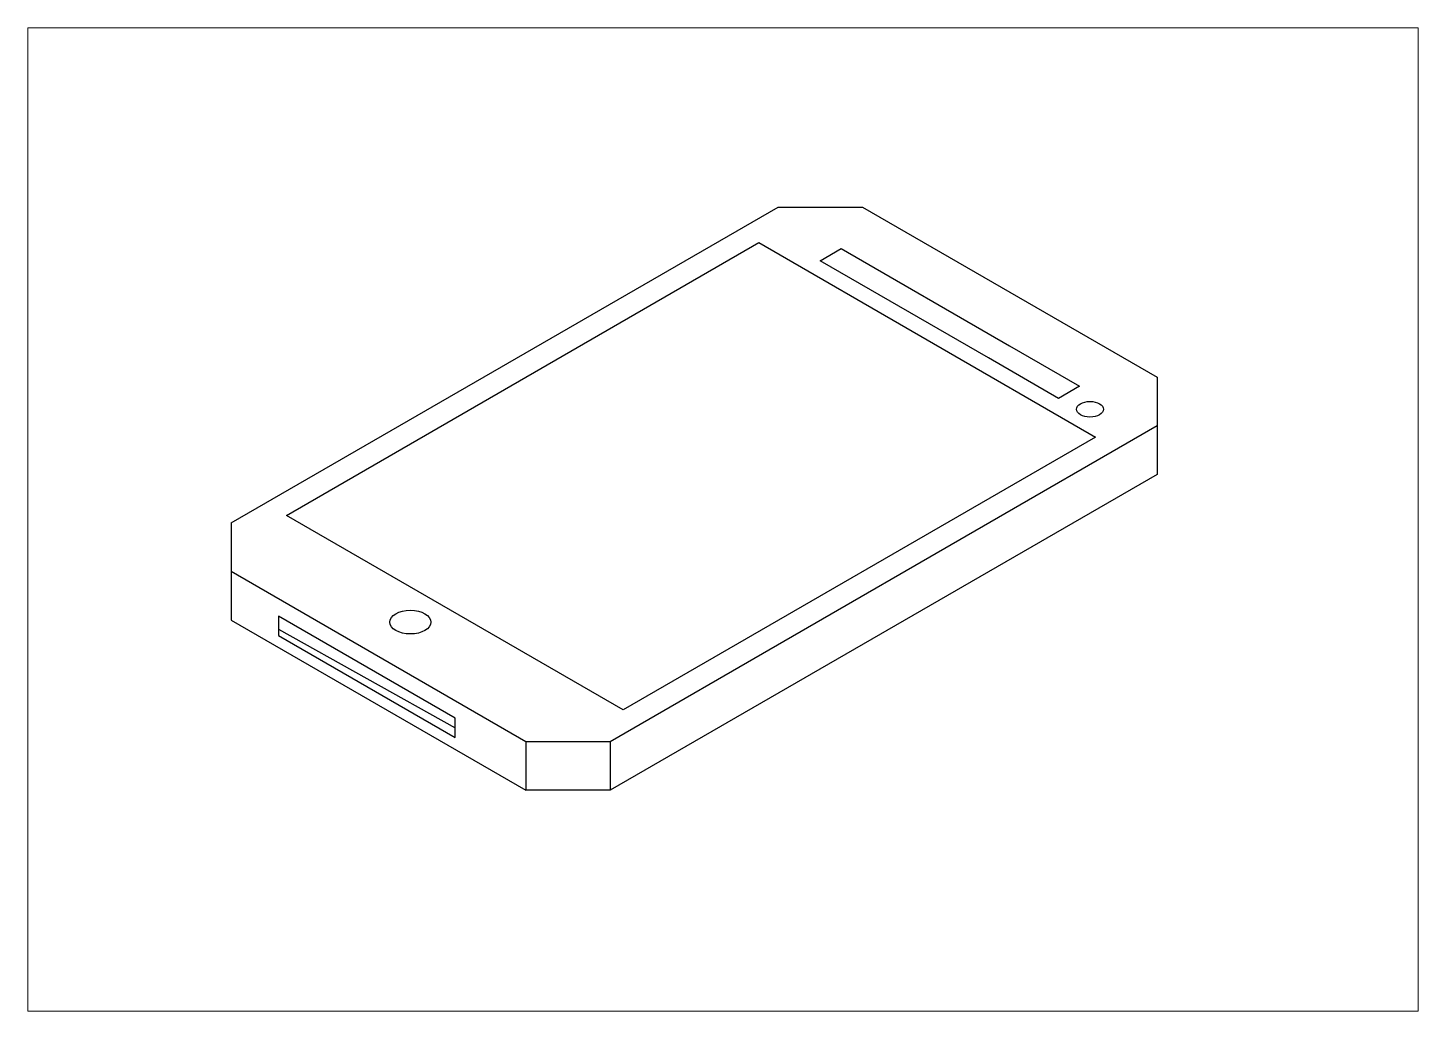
# Paper-space layout 'Layout3' of a CAD drawing. Header units: millimetres. Extents: x 30 to 267, y 21 to 189.
# The model-space entities are those that its viewports show. They can reach past a viewport. Long polylines and large blocks are cut down to what shows.
import ezdxf

# ---------------------------------------------------------------- set-up
doc = ezdxf.new("R2010")
doc.units = ezdxf.units.MM

msp = doc.modelspace()

# ---------------------------------------------------------------- linework, layer by layer
at = {"color": 152, "true_color": 0x2776bb}
for p, q in [((2629.2335, 2476.31905), (2651.75016, 2489.31905)), ((2651.75016, 2489.31905), (2655.21426, 2489.31905)), ((2655.21426, 2489.31905), (2667.33862, 2482.31905)), ((2631.50968, 2476.6332), (2650.94247, 2487.85273)), ((2650.94247, 2487.85273), (2664.79887, 2479.85273)), ((2653.46791, 2487.11174), (2654.33393, 2487.61174)), ((2660.39611, 2483.11174), (2653.46791, 2487.11174)), ((2654.33393, 2487.61174), (2661.26214, 2483.61174)), ((2661.26214, 2483.61174), (2664.15165, 2481.94349)), ((2663.28562, 2481.44349), (2660.39611, 2483.11174)), ((2664.15165, 2481.94349), (2663.28562, 2481.44349)), ((2667.33862, 2482.31905), (2667.33862, 2480.31905)), ((2667.33862, 2480.31905), (2644.82196, 2467.31905)), ((2667.33862, 2480.31905), (2667.33862, 2478.31905)), ((2664.79887, 2479.85273), (2645.36609, 2468.6332)), ((2667.33862, 2478.31905), (2644.82196, 2465.31905)), ((2629.2335, 2476.31905), (2629.2335, 2474.31905)), ((2629.2335, 2476.31905), (2629.2335, 2474.31905)), ((2645.36609, 2468.6332), (2631.50968, 2476.6332)), ((2641.35786, 2467.31905), (2629.2335, 2474.31905)), ((2629.2335, 2474.31905), (2629.2335, 2472.31905)), ((2629.2335, 2472.31905), (2641.35786, 2465.31905)), ((2631.18359, 2472.48674), (2631.18359, 2471.68674)), ((2638.45294, 2468.28978), (2631.18359, 2472.48674)), ((2631.18359, 2471.94786), (2638.45294, 2467.88978)), ((2631.18359, 2471.68674), (2638.45294, 2467.48978)), ((2638.45294, 2467.48978), (2638.45294, 2468.28978)), ((2644.82196, 2467.31905), (2641.35786, 2467.31905)), ((2641.35786, 2467.31905), (2641.35786, 2465.31905)), ((2644.82196, 2467.31905), (2644.82196, 2465.31905)), ((2644.82196, 2465.31905), (2641.35786, 2465.31905))]:
    msp.add_line(p, q, dxfattribs=at)
for centre, major_axis in [((2664.57726, 2480.99732), (-0.55456, 0)), ((2636.60479, 2472.24053), (-0.84718, 0))]:
    msp.add_ellipse(centre, major_axis=major_axis, ratio=0.57735027, dxfattribs=at)

psp = doc.layouts.new('Layout3')

# ---------------------------------------------------------------- viewports
at = {"layer": '0'}
psp.add_viewport(center=(148.5, 105), size=(237.6, 168), view_center_point=(2649.47284, 2476.46181), view_height=40.4627929, dxfattribs=at)

doc.saveas('drawing.dxf')
